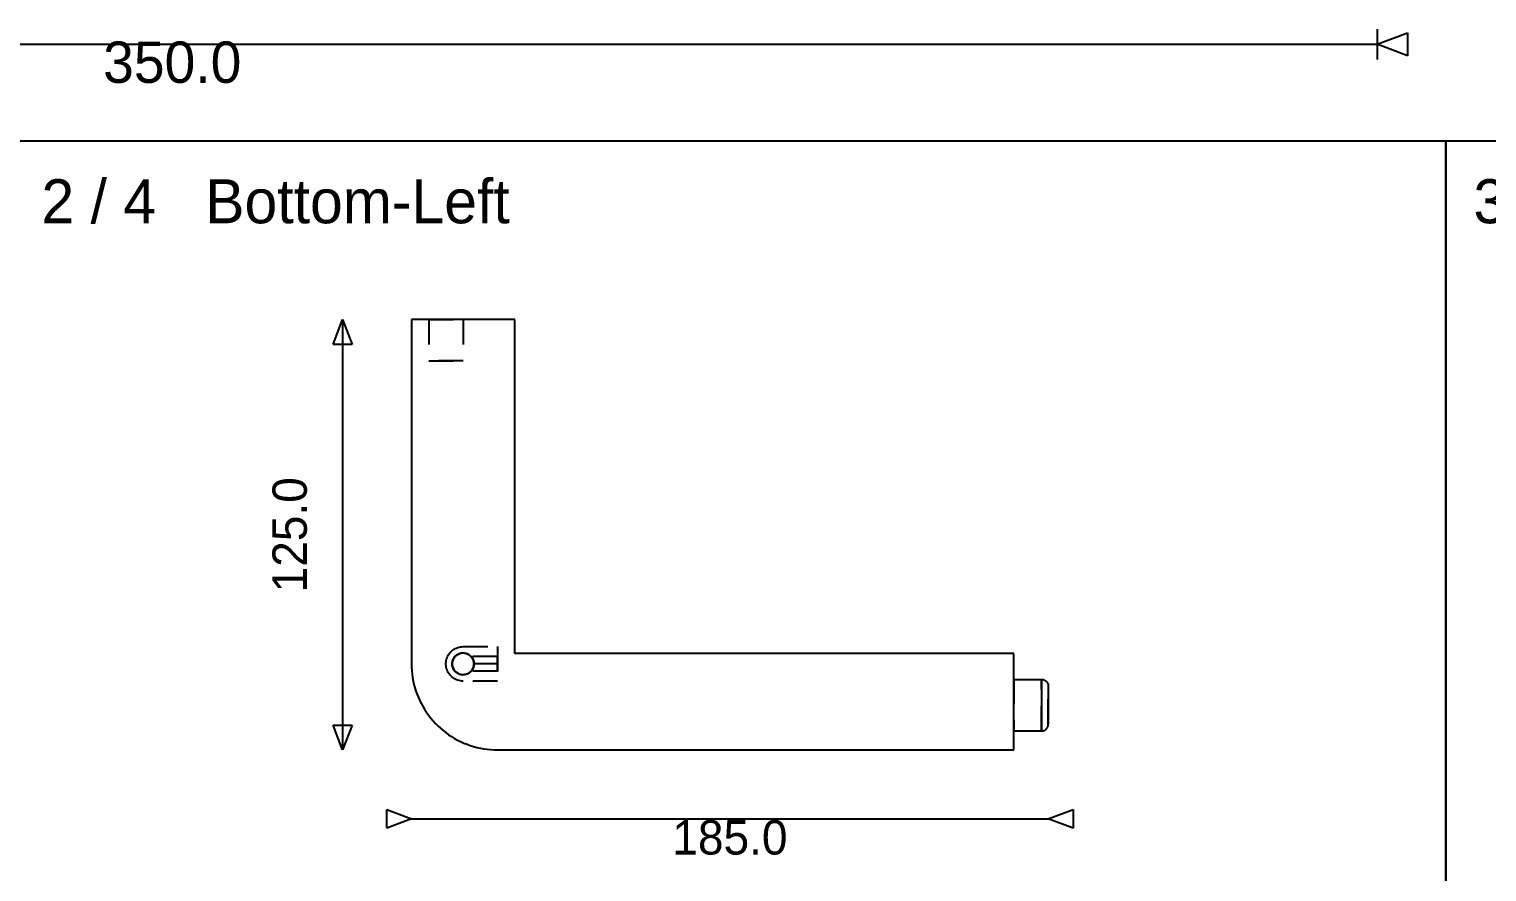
# Model space of a CAD drawing. Extents: x 8 to 586, y 8 to 412.
# Drawn here: x 117.1 to 223, y 144.9 to 206.1 of the extents above; entities that cross this region are included whole.
import ezdxf
from ezdxf.enums import TextEntityAlignment as Align

# ---------------------------------------------------------------- set-up
doc = ezdxf.new("R2010")
doc.units = 0
doc.linetypes.add('DASHED', pattern=[3, 1.8, -1.2])
for name, color, linetype in [('DIMS', 1, 'CONTINUOUS'), ('FRAME', 250, 'CONTINUOUS'), ('HIDDEN', 8, 'DASHED'), ('LABEL', 7, 'CONTINUOUS'), ('TEXT', 7, 'CONTINUOUS'), ('VISIBLE', 7, 'CONTINUOUS')]:
    doc.layers.add(name, color=color, linetype=linetype)

msp = doc.modelspace()

# ---------------------------------------------------------------- linework, layer by layer
at = {"layer": 'DIMS'}
for p, q in [((215, 206.1), (215, 203.9)), ((215, 205), (217.2, 205.836)), ((217.2, 205.836), (217.2, 204.164)), ((40, 205), (215, 205)), ((217.2, 204.164), (215, 205)), ((139.191, 183.2), (139.875, 185)), ((139.875, 185), (139.875, 153.75)), ((139.875, 185), (140.559, 183.2)), ((140.559, 183.2), (139.191, 183.2)), ((139.875, 153.75), (139.191, 155.55)), ((139.191, 155.55), (140.559, 155.55)), ((140.559, 155.55), (139.875, 153.75)), ((143.075, 148.066), (143.075, 149.434)), ((143.075, 149.434), (144.875, 148.75)), ((191.125, 148.75), (192.925, 149.434)), ((192.925, 149.434), (192.925, 148.066)), ((144.875, 148.75), (143.075, 148.066)), ((144.875, 148.75), (191.125, 148.75)), ((192.925, 148.066), (191.125, 148.75))]:
    msp.add_line(p, q, dxfattribs=at)
at = {"layer": 'FRAME'}
for p, q in [((116, 198), (220, 198)), ((220, 198), (220, 84)), ((220, 198), (324, 198)), ((220, 84), (220, 198))]:
    msp.add_line(p, q, dxfattribs=at)
at = {"layer": 'HIDDEN'}
for p, q in [((144.875, 185), (144.875, 160)), ((152.375, 185), (144.875, 185)), ((146.125, 185), (148.625, 185)), ((148.625, 185), (146.125, 185)), ((146.125, 185), (146.125, 182)), ((146.125, 185), (146.125, 182)), ((148.625, 185), (148.625, 182)), ((148.625, 185), (148.625, 182)), ((152.375, 160.75), (152.375, 185)), ((146.125, 182), (148.625, 182)), ((148.625, 182), (146.125, 182)), ((147.7235, 160.8659), (147.7961, 160.9356)), ((147.7235, 160.8659), (147.7961, 160.9356)), ((147.7961, 160.9356), (147.8741, 160.9993)), ((147.7961, 160.9356), (147.8741, 160.9993)), ((147.8741, 160.9993), (147.9569, 161.0565)), ((147.8741, 160.9993), (147.9569, 161.0565)), ((147.9569, 161.0565), (148.0441, 161.1068)), ((147.9569, 161.0565), (148.0441, 161.1068)), ((148.0441, 161.1068), (148.135, 161.15)), ((148.0441, 161.1068), (148.135, 161.15)), ((148.135, 161.15), (148.2292, 161.1857)), ((148.135, 161.15), (148.2292, 161.1857)), ((148.2292, 161.1857), (148.3259, 161.2137)), ((148.2292, 161.1857), (148.3259, 161.2137)), ((148.3259, 161.2137), (148.4245, 161.2338)), ((148.3259, 161.2137), (148.4245, 161.2338)), ((148.4245, 161.2338), (148.5244, 161.2459)), ((148.4245, 161.2338), (148.5244, 161.2459)), ((148.5244, 161.2459), (148.625, 161.25)), ((148.5244, 161.2459), (148.625, 161.25)), ((148.625, 161.25), (151.125, 161.25)), ((148.625, 161.25), (151.125, 161.25)), ((151.125, 161.25), (151.125, 158.75)), ((151.125, 161.25), (151.125, 158.75)), ((144.875, 160), (144.8801, 159.7483)), ((147.376, 160.0503), (147.3841, 160.1507)), ((147.376, 160.0503), (147.3841, 160.1507)), ((147.376, 159.9497), (147.376, 160.0503)), ((147.376, 159.9497), (147.376, 160.0503)), ((147.3841, 159.8493), (147.376, 159.9497)), ((147.3841, 159.8493), (147.376, 159.9497)), ((147.3841, 160.1507), (147.4003, 160.25)), ((147.3841, 160.1507), (147.4003, 160.25)), ((147.4003, 160.25), (147.4244, 160.3478)), ((147.4003, 160.25), (147.4244, 160.3478)), ((147.4244, 160.3478), (147.4562, 160.4433)), ((147.4244, 160.3478), (147.4562, 160.4433)), ((147.4562, 160.4433), (147.4957, 160.5359)), ((147.4562, 160.4433), (147.4957, 160.5359)), ((147.4957, 160.5359), (147.5425, 160.625)), ((147.4957, 160.5359), (147.5425, 160.625)), ((147.5425, 160.625), (147.5963, 160.7101)), ((147.5425, 160.625), (147.5963, 160.7101)), ((147.5963, 160.7101), (147.6567, 160.7906)), ((147.5963, 160.7101), (147.6567, 160.7906)), ((147.6567, 160.7906), (147.7235, 160.8659)), ((147.6567, 160.7906), (147.7235, 160.8659)), ((147.8376, 160.0636), (147.858, 160.1891)), ((147.8376, 159.9364), (147.8376, 160.0636)), ((147.858, 159.8109), (147.8376, 159.9364)), ((147.858, 160.1891), (147.8982, 160.3097)), ((147.8982, 160.3097), (147.9573, 160.4222)), ((147.9573, 160.4222), (148.0337, 160.5239)), ((148.0337, 160.5239), (148.1254, 160.6119)), ((148.1254, 160.6119), (148.23, 160.6842)), ((148.23, 160.6842), (148.3449, 160.7387)), ((148.3449, 160.7387), (148.467, 160.774)), ((148.467, 160.774), (148.5932, 160.7894)), ((148.5932, 160.7894), (148.7202, 160.7842)), ((148.7202, 160.7842), (148.8448, 160.7588)), ((148.8448, 160.7588), (148.9637, 160.7137)), ((148.9637, 160.7137), (149.0738, 160.6502)), ((149.0738, 160.6502), (149.1723, 160.5697)), ((149.1723, 160.5697), (149.2566, 160.4746)), ((149.2158, 160.5244), (149.2153, 160.525)), ((151.125, 160.525), (149.2153, 160.525)), ((149.2163, 160.5239), (149.2158, 160.5244)), ((149.2168, 160.5233), (149.2163, 160.5239)), ((149.2173, 160.5228), (149.2168, 160.5233)), ((149.2178, 160.5222), (149.2173, 160.5228)), ((149.2183, 160.5216), (149.2178, 160.5222)), ((149.2188, 160.5211), (149.2183, 160.5216)), ((149.2193, 160.5205), (149.2188, 160.5211)), ((149.2198, 160.5199), (149.2193, 160.5205)), ((149.2203, 160.5194), (149.2198, 160.5199)), ((149.2208, 160.5188), (149.2203, 160.5194)), ((149.2213, 160.5182), (149.2208, 160.5188)), ((149.2218, 160.5177), (149.2213, 160.5182)), ((149.2222, 160.5171), (149.2218, 160.5177)), ((149.2227, 160.5165), (149.2222, 160.5171)), ((149.2232, 160.516), (149.2227, 160.5165)), ((149.2237, 160.5154), (149.2232, 160.516)), ((149.2242, 160.5148), (149.2237, 160.5154)), ((149.2247, 160.5143), (149.2242, 160.5148)), ((149.2252, 160.5137), (149.2247, 160.5143)), ((149.2257, 160.5131), (149.2252, 160.5137)), ((149.2262, 160.5126), (149.2257, 160.5131)), ((149.2266, 160.512), (149.2262, 160.5126)), ((149.2271, 160.5114), (149.2266, 160.512)), ((149.2276, 160.5108), (149.2271, 160.5114)), ((149.2281, 160.5103), (149.2276, 160.5108)), ((149.2286, 160.5097), (149.2281, 160.5103)), ((149.2291, 160.5091), (149.2286, 160.5097)), ((149.2296, 160.5085), (149.2291, 160.5091)), ((149.23, 160.508), (149.2296, 160.5085)), ((149.2305, 160.5074), (149.23, 160.508)), ((149.231, 160.5068), (149.2305, 160.5074)), ((149.2315, 160.5062), (149.231, 160.5068)), ((149.232, 160.5057), (149.2315, 160.5062)), ((149.2324, 160.5051), (149.232, 160.5057)), ((149.2329, 160.5045), (149.2324, 160.5051)), ((149.2334, 160.5039), (149.2329, 160.5045)), ((149.2339, 160.5034), (149.2334, 160.5039)), ((149.2344, 160.5028), (149.2339, 160.5034)), ((149.2566, 160.4746), (149.3245, 160.3671)), ((149.2965, 160.4162), (149.2944, 160.4195)), ((149.2985, 160.4129), (149.2965, 160.4162)), ((149.3005, 160.4096), (149.2985, 160.4129)), ((149.3025, 160.4063), (149.3005, 160.4096)), ((149.3045, 160.403), (149.3025, 160.4063)), ((149.3064, 160.3997), (149.3045, 160.403)), ((149.3084, 160.3964), (149.3064, 160.3997)), ((149.3103, 160.393), (149.3084, 160.3964)), ((149.3122, 160.3897), (149.3103, 160.393)), ((149.3141, 160.3863), (149.3122, 160.3897)), ((149.316, 160.383), (149.3141, 160.3863)), ((149.3178, 160.3796), (149.316, 160.383)), ((149.3197, 160.3762), (149.3178, 160.3796)), ((149.3215, 160.3728), (149.3197, 160.3762)), ((149.3233, 160.3694), (149.3215, 160.3728)), ((149.3251, 160.366), (149.3233, 160.3694)), ((149.3245, 160.3671), (149.3743, 160.2502)), ((149.3269, 160.3626), (149.3251, 160.366)), ((149.3286, 160.3592), (149.3269, 160.3626)), ((149.3304, 160.3557), (149.3286, 160.3592)), ((149.3321, 160.3523), (149.3304, 160.3557)), ((149.3338, 160.3488), (149.3321, 160.3523)), ((149.3355, 160.3454), (149.3338, 160.3488)), ((149.3372, 160.3419), (149.3355, 160.3454)), ((149.3388, 160.3384), (149.3372, 160.3419)), ((149.3405, 160.3349), (149.3388, 160.3384)), ((149.3421, 160.3314), (149.3405, 160.3349)), ((149.3437, 160.3279), (149.3421, 160.3314)), ((149.3453, 160.3244), (149.3437, 160.3279)), ((149.3469, 160.3209), (149.3453, 160.3244)), ((149.3484, 160.3174), (149.3469, 160.3209)), ((149.35, 160.3138), (149.3484, 160.3174)), ((149.3515, 160.3103), (149.35, 160.3138)), ((149.353, 160.3068), (149.3515, 160.3103)), ((149.3545, 160.3032), (149.353, 160.3068)), ((149.356, 160.2996), (149.3545, 160.3032)), ((149.3574, 160.2961), (149.356, 160.2996)), ((149.3589, 160.2925), (149.3574, 160.2961)), ((149.3603, 160.2889), (149.3589, 160.2925)), ((149.3617, 160.2853), (149.3603, 160.2889)), ((149.3743, 160.2502), (149.4048, 160.1267)), ((149.4048, 159.8733), (149.3743, 159.7498)), ((149.4048, 160.1267), (149.415, 160)), ((149.415, 160), (149.4048, 159.8733)), ((151.125, 160), (149.415, 160)), ((151.125, 160.5115), (151.125, 160.525)), ((151.125, 160.525), (151.125, 160.4981)), ((151.125, 160.4981), (151.125, 160.5115)), ((151.125, 160.4846), (151.125, 160.4981)), ((151.125, 160.4981), (151.125, 160.4712)), ((151.125, 160.4712), (151.125, 160.4846)), ((151.125, 160.4577), (151.125, 160.4712)), ((151.125, 160.4712), (151.125, 160.4442)), ((151.125, 160.4442), (151.125, 160.4577)), ((151.125, 160.4308), (151.125, 160.4442)), ((151.125, 160.4442), (151.125, 160.4173)), ((151.125, 160.4173), (151.125, 160.4308)), ((151.125, 160.4038), (151.125, 160.4173)), ((151.125, 160.4173), (151.125, 160.3904)), ((151.125, 160.3904), (151.125, 160.4038)), ((151.125, 160.3769), (151.125, 160.3904)), ((151.125, 160.3904), (151.125, 160.3635)), ((151.125, 160.3635), (151.125, 160.3769)), ((151.125, 160.35), (151.125, 160.3635)), ((151.125, 160.3635), (151.125, 160.3365)), ((151.125, 160.3365), (151.125, 160.35)), ((151.125, 160.3231), (151.125, 160.3365)), ((151.125, 160.3365), (151.125, 160.3096)), ((151.125, 160.3096), (151.125, 160.3231)), ((151.125, 160.2962), (151.125, 160.3096)), ((151.125, 160.3096), (151.125, 160.2827)), ((151.125, 160.2827), (151.125, 160.2962)), ((151.125, 160.2692), (151.125, 160.2827)), ((151.125, 160.2827), (151.125, 160.2558)), ((151.125, 160.2558), (151.125, 160.2692)), ((151.125, 160.2423), (151.125, 160.2558)), ((151.125, 160.2558), (151.125, 160.2288)), ((151.125, 160.2288), (151.125, 160.2423)), ((151.125, 160.2154), (151.125, 160.2288)), ((151.125, 160.2288), (151.125, 160.2019)), ((151.125, 160.2019), (151.125, 160.2154)), ((151.125, 160.1885), (151.125, 160.2019)), ((151.125, 160.2019), (151.125, 160.175)), ((151.125, 160.175), (151.125, 160.1885)), ((151.125, 160.1615), (151.125, 160.175)), ((151.125, 160.175), (151.125, 160.1481)), ((151.125, 160.1481), (151.125, 160.1615)), ((151.125, 160.1346), (151.125, 160.1481)), ((151.125, 160.1481), (151.125, 160.1212)), ((151.125, 160.1212), (151.125, 160.1346)), ((151.125, 160.1077), (151.125, 160.1212)), ((151.125, 160.1212), (151.125, 160.0942)), ((151.125, 160.0942), (151.125, 160.1077)), ((151.125, 160.0808), (151.125, 160.0942)), ((151.125, 160.0942), (151.125, 160.0673)), ((151.125, 160.0673), (151.125, 160.0808)), ((151.125, 160.0538), (151.125, 160.0673)), ((151.125, 160.0673), (151.125, 160.0404)), ((151.125, 160.0404), (151.125, 160.0538)), ((151.125, 160.0269), (151.125, 160.0404)), ((151.125, 160.0404), (151.125, 160.0135)), ((151.125, 160.0135), (151.125, 160.0269)), ((151.125, 160), (151.125, 160.0135)), ((151.125, 160.0135), (151.125, 159.9865)), ((151.125, 159.9865), (151.125, 160)), ((151.125, 159.9865), (151.125, 159.9596)), ((151.125, 159.9731), (151.125, 159.9865)), ((151.125, 159.9596), (151.125, 159.9731)), ((151.125, 159.9596), (151.125, 159.9327)), ((151.125, 159.9462), (151.125, 159.9596)), ((151.125, 159.9327), (151.125, 159.9462)), ((151.125, 159.9327), (151.125, 159.9058)), ((151.125, 159.9192), (151.125, 159.9327)), ((151.125, 159.9058), (151.125, 159.9192)), ((151.125, 159.9058), (151.125, 159.8788)), ((151.125, 159.8923), (151.125, 159.9058)), ((151.125, 159.8788), (151.125, 159.8923)), ((151.125, 159.8788), (151.125, 159.8519)), ((151.125, 159.8654), (151.125, 159.8788)), ((151.125, 159.8519), (151.125, 159.8654)), ((188.625, 160.75), (152.375, 160.75)), ((188.625, 153.75), (188.625, 160.75)), ((144.8801, 159.7483), (144.8953, 159.4971)), ((144.8953, 159.4971), (144.9206, 159.2466)), ((144.9206, 159.2466), (144.9559, 158.9974)), ((144.9559, 158.9974), (145.0013, 158.7498)), ((147.4003, 159.75), (147.3841, 159.8493)), ((147.4003, 159.75), (147.3841, 159.8493)), ((147.4244, 159.6522), (147.4003, 159.75)), ((147.4244, 159.6522), (147.4003, 159.75)), ((147.4562, 159.5567), (147.4244, 159.6522)), ((147.4562, 159.5567), (147.4244, 159.6522)), ((147.4957, 159.4641), (147.4562, 159.5567)), ((147.4957, 159.4641), (147.4562, 159.5567)), ((147.5425, 159.375), (147.4957, 159.4641)), ((147.5425, 159.375), (147.4957, 159.4641)), ((147.5963, 159.2899), (147.5425, 159.375)), ((147.5963, 159.2899), (147.5425, 159.375)), ((147.6567, 159.2094), (147.5963, 159.2899)), ((147.6567, 159.2094), (147.5963, 159.2899)), ((147.7235, 159.1341), (147.6567, 159.2094)), ((147.7235, 159.1341), (147.6567, 159.2094)), ((147.7961, 159.0644), (147.7235, 159.1341)), ((147.7961, 159.0644), (147.7235, 159.1341)), ((147.8741, 159.0007), (147.7961, 159.0644)), ((147.8741, 159.0007), (147.7961, 159.0644)), ((147.8982, 159.6903), (147.858, 159.8109)), ((147.9569, 158.9435), (147.8741, 159.0007)), ((147.9569, 158.9435), (147.8741, 159.0007)), ((147.9573, 159.5778), (147.8982, 159.6903)), ((148.0441, 158.8932), (147.9569, 158.9435)), ((148.0441, 158.8932), (147.9569, 158.9435)), ((148.0337, 159.4761), (147.9573, 159.5778)), ((148.1254, 159.3881), (148.0337, 159.4761)), ((148.135, 158.85), (148.0441, 158.8932)), ((148.135, 158.85), (148.0441, 158.8932)), ((148.23, 159.3158), (148.1254, 159.3881)), ((148.2292, 158.8143), (148.135, 158.85)), ((148.2292, 158.8143), (148.135, 158.85)), ((148.3259, 158.7863), (148.2292, 158.8143)), ((148.3259, 158.7863), (148.2292, 158.8143)), ((148.3449, 159.2613), (148.23, 159.3158)), ((148.467, 159.226), (148.3449, 159.2613)), ((148.5932, 159.2106), (148.467, 159.226)), ((148.7202, 159.2158), (148.5932, 159.2106)), ((148.8448, 159.2412), (148.7202, 159.2158)), ((148.9637, 159.2863), (148.8448, 159.2412)), ((149.0738, 159.3498), (148.9637, 159.2863)), ((149.1723, 159.4303), (149.0738, 159.3498)), ((149.2566, 159.5254), (149.1723, 159.4303)), ((151.125, 159.475), (149.2153, 159.475)), ((149.3245, 159.6329), (149.2566, 159.5254)), ((149.3743, 159.7498), (149.3245, 159.6329)), ((149.3663, 159.7269), (149.3667, 159.7279)), ((149.3667, 159.7279), (149.367, 159.729)), ((149.367, 159.729), (149.3674, 159.73)), ((149.3674, 159.73), (149.3678, 159.731)), ((149.3678, 159.731), (149.3682, 159.7321)), ((149.3682, 159.7321), (149.3686, 159.7331)), ((149.3686, 159.7331), (149.3689, 159.7342)), ((149.3689, 159.7342), (149.3693, 159.7352)), ((149.3693, 159.7352), (149.3697, 159.7363)), ((149.3697, 159.7363), (149.37, 159.7373)), ((149.37, 159.7373), (149.3704, 159.7384)), ((149.3704, 159.7384), (149.3708, 159.7394)), ((149.3708, 159.7394), (149.3712, 159.7405)), ((149.3712, 159.7405), (149.3715, 159.7415)), ((149.3715, 159.7415), (149.3719, 159.7426)), ((149.3719, 159.7426), (149.3722, 159.7436)), ((149.3722, 159.7436), (149.3726, 159.7447)), ((149.3726, 159.7447), (149.373, 159.7457)), ((149.373, 159.7457), (149.3733, 159.7468)), ((149.3733, 159.7468), (149.3737, 159.7478)), ((149.3737, 159.7478), (149.374, 159.7489)), ((149.374, 159.7489), (149.3744, 159.7499)), ((149.3744, 159.7499), (149.3747, 159.751)), ((149.3747, 159.751), (149.3751, 159.752)), ((149.3751, 159.752), (149.3754, 159.7531)), ((149.3754, 159.7531), (149.3758, 159.7541)), ((149.3758, 159.7541), (149.3761, 159.7552)), ((149.3761, 159.7552), (149.3765, 159.7562)), ((149.3765, 159.7562), (149.3768, 159.7573)), ((149.3768, 159.7573), (149.3771, 159.7584)), ((149.3771, 159.7584), (149.3775, 159.7594)), ((149.3775, 159.7594), (149.3778, 159.7605)), ((149.3778, 159.7605), (149.3781, 159.7615)), ((149.3781, 159.7615), (149.3785, 159.7626)), ((149.3785, 159.7626), (149.3788, 159.7636)), ((149.3788, 159.7636), (149.3791, 159.7647)), ((149.3791, 159.7647), (149.3795, 159.7658)), ((149.3795, 159.7658), (149.3798, 159.7668)), ((149.3798, 159.7668), (149.3801, 159.7679)), ((149.3857, 159.7869), (149.3858, 159.7871)), ((149.3857, 159.7868), (149.3857, 159.7869)), ((149.3858, 159.7873), (149.3859, 159.7875)), ((149.3858, 159.7871), (149.3858, 159.7873)), ((149.3859, 159.7876), (149.386, 159.7878)), ((149.3859, 159.7875), (149.3859, 159.7876)), ((149.386, 159.788), (149.3861, 159.7882)), ((149.386, 159.7878), (149.386, 159.788)), ((149.3861, 159.7883), (149.3862, 159.7885)), ((149.3861, 159.7882), (149.3861, 159.7883)), ((149.3862, 159.7887), (149.3863, 159.7889)), ((149.3862, 159.7885), (149.3862, 159.7887)), ((149.3863, 159.789), (149.3864, 159.7892)), ((149.3863, 159.7889), (149.3863, 159.789)), ((149.3864, 159.7894), (149.3865, 159.7896)), ((149.3864, 159.7892), (149.3864, 159.7894)), ((149.3865, 159.7898), (149.3866, 159.7899)), ((149.3865, 159.7896), (149.3865, 159.7898)), ((149.3866, 159.7901), (149.3867, 159.7903)), ((149.3866, 159.7899), (149.3866, 159.7901)), ((149.3867, 159.7905), (149.3868, 159.7906)), ((149.3867, 159.7903), (149.3867, 159.7905)), ((149.3868, 159.7908), (149.3869, 159.791)), ((149.3868, 159.7906), (149.3868, 159.7908)), ((149.3869, 159.7913), (149.387, 159.7915)), ((149.3869, 159.7912), (149.3869, 159.7913)), ((149.3869, 159.791), (149.3869, 159.7912)), ((149.387, 159.7917), (149.3871, 159.7919)), ((149.387, 159.7915), (149.387, 159.7917)), ((149.3871, 159.7921), (149.3872, 159.7922)), ((149.3871, 159.7919), (149.3871, 159.7921)), ((149.3872, 159.7924), (149.3873, 159.7926)), ((149.3872, 159.7922), (149.3872, 159.7924)), ((149.3873, 159.7928), (149.3874, 159.7929)), ((149.3873, 159.7926), (149.3873, 159.7928)), ((149.3874, 159.7931), (149.3875, 159.7933)), ((149.3874, 159.7929), (149.3874, 159.7931)), ((149.3875, 159.7935), (149.3876, 159.7936)), ((149.3875, 159.7933), (149.3875, 159.7935)), ((151.125, 159.8519), (151.125, 159.825)), ((151.125, 159.8385), (151.125, 159.8519)), ((151.125, 159.825), (151.125, 159.8385)), ((151.125, 159.825), (151.125, 159.7981)), ((151.125, 159.8115), (151.125, 159.825)), ((151.125, 159.7981), (151.125, 159.8115)), ((151.125, 159.7981), (151.125, 159.7712)), ((151.125, 159.7846), (151.125, 159.7981)), ((151.125, 159.7712), (151.125, 159.7846)), ((151.125, 159.7712), (151.125, 159.7442)), ((151.125, 159.7577), (151.125, 159.7712)), ((151.125, 159.7442), (151.125, 159.7577)), ((151.125, 159.7442), (151.125, 159.7173)), ((151.125, 159.7308), (151.125, 159.7442)), ((151.125, 159.7173), (151.125, 159.7308)), ((151.125, 159.7173), (151.125, 159.6904)), ((151.125, 159.7038), (151.125, 159.7173)), ((151.125, 159.6904), (151.125, 159.7038)), ((151.125, 159.6904), (151.125, 159.6635)), ((151.125, 159.6769), (151.125, 159.6904)), ((151.125, 159.6635), (151.125, 159.6769)), ((151.125, 159.6635), (151.125, 159.6365)), ((151.125, 159.65), (151.125, 159.6635)), ((151.125, 159.6365), (151.125, 159.65)), ((151.125, 159.6365), (151.125, 159.6096)), ((151.125, 159.6231), (151.125, 159.6365)), ((151.125, 159.6096), (151.125, 159.6231)), ((151.125, 159.6096), (151.125, 159.5827)), ((151.125, 159.5962), (151.125, 159.6096)), ((151.125, 159.5827), (151.125, 159.5962)), ((151.125, 159.5827), (151.125, 159.5558)), ((151.125, 159.5692), (151.125, 159.5827)), ((151.125, 159.5558), (151.125, 159.5692)), ((151.125, 159.5558), (151.125, 159.5288)), ((151.125, 159.5423), (151.125, 159.5558)), ((151.125, 159.5288), (151.125, 159.5423)), ((151.125, 159.5288), (151.125, 159.5019)), ((151.125, 159.5154), (151.125, 159.5288)), ((151.125, 159.5019), (151.125, 159.5154)), ((151.125, 159.5019), (151.125, 159.475)), ((151.125, 159.4885), (151.125, 159.5019)), ((151.125, 159.475), (151.125, 159.4885)), ((188.625, 158.875), (188.625, 155.125)), ((188.625, 158.875), (190.625, 158.875)), ((188.625, 155.125), (188.625, 158.875)), ((190.625, 158.875), (190.6451, 158.8739)), ((190.625, 155.125), (190.625, 158.875)), ((190.6451, 158.8739), (190.6652, 158.8727)), ((190.6652, 158.8727), (190.6852, 158.8711)), ((190.6852, 158.8711), (190.7051, 158.8678)), ((190.7051, 158.8678), (190.7249, 158.8644)), ((190.7249, 158.8644), (190.7445, 158.8601)), ((190.7445, 158.8601), (190.7639, 158.8545)), ((190.7639, 158.8545), (190.7832, 158.8489)), ((190.7832, 158.8489), (190.8021, 158.842)), ((190.8021, 158.842), (190.8207, 158.8343)), ((190.8207, 158.8343), (190.8393, 158.8266)), ((190.8393, 158.8266), (190.857, 158.8171)), ((190.857, 158.8171), (190.8747, 158.8074)), ((190.8747, 158.8074), (190.8922, 158.7975)), ((190.8922, 158.7975), (190.9086, 158.7859)), ((145.0013, 158.7498), (145.0566, 158.5043)), ((145.0566, 158.5043), (145.1218, 158.2611)), ((145.1218, 158.2611), (145.1966, 158.0208)), ((145.1966, 158.0208), (145.2811, 157.7837)), ((145.2811, 157.7837), (145.3751, 157.5502)), ((148.4245, 158.7662), (148.3259, 158.7863)), ((148.4245, 158.7662), (148.3259, 158.7863)), ((148.5244, 158.7541), (148.4245, 158.7662)), ((148.5244, 158.7541), (148.4245, 158.7662)), ((148.625, 158.75), (148.5244, 158.7541)), ((148.625, 158.75), (148.5244, 158.7541)), ((151.125, 158.75), (148.625, 158.75)), ((151.125, 158.75), (148.625, 158.75)), ((190.9086, 158.7859), (190.925, 158.7742)), ((190.925, 158.7742), (190.941, 158.7621)), ((190.941, 158.7621), (190.956, 158.7487)), ((190.956, 158.7487), (190.971, 158.7353)), ((190.971, 158.7353), (190.9853, 158.721)), ((190.9853, 158.721), (190.9987, 158.706)), ((190.9987, 158.706), (191.0121, 158.691)), ((191.0121, 158.691), (191.0242, 158.675)), ((191.0242, 158.675), (191.0359, 158.6586)), ((191.0359, 158.6586), (191.0475, 158.6422)), ((191.0475, 158.6422), (191.0574, 158.6247)), ((191.0574, 158.6247), (191.0671, 158.607)), ((191.0671, 158.607), (191.0766, 158.5893)), ((191.0766, 158.5893), (191.0843, 158.5707)), ((191.0843, 158.5707), (191.092, 158.5521)), ((191.092, 158.5521), (191.0989, 158.5332)), ((191.0989, 158.5332), (191.1045, 158.5139)), ((191.1045, 158.5139), (191.1101, 158.4945)), ((191.1101, 158.4945), (191.1144, 158.4749)), ((191.1144, 158.4749), (191.1178, 158.4551)), ((191.1178, 158.4551), (191.1211, 158.4352)), ((191.1211, 158.4352), (191.1227, 158.4152)), ((191.1227, 158.4152), (191.1239, 158.3951)), ((191.1239, 158.3951), (191.125, 158.375)), ((191.125, 155.625), (191.125, 158.375)), ((145.3751, 157.5502), (145.4784, 157.3207)), ((145.4784, 157.3207), (145.5909, 157.0955)), ((145.5909, 157.0955), (145.7123, 156.875)), ((145.7123, 156.875), (145.8426, 156.6596)), ((145.8426, 156.6596), (145.9814, 156.4496)), ((145.9814, 156.4496), (146.1285, 156.2454)), ((146.1285, 156.2454), (146.2837, 156.0472)), ((146.2837, 156.0472), (146.4468, 155.8555)), ((146.4468, 155.8555), (146.6175, 155.6705)), ((146.6175, 155.6705), (146.7955, 155.4925)), ((146.7955, 155.4925), (146.9805, 155.3218)), ((146.9805, 155.3218), (147.1722, 155.1587)), ((147.1722, 155.1587), (147.3704, 155.0035)), ((147.3704, 155.0035), (147.5746, 154.8564)), ((147.5746, 154.8564), (147.7846, 154.7176)), ((147.7846, 154.7176), (148, 154.5873)), ((148, 154.5873), (148.2205, 154.4659)), ((188.625, 155.125), (190.625, 155.125)), ((148.2205, 154.4659), (148.4457, 154.3534)), ((148.4457, 154.3534), (148.6752, 154.2501)), ((148.6752, 154.2501), (148.9087, 154.1561)), ((148.9087, 154.1561), (149.1458, 154.0716)), ((149.1458, 154.0716), (149.3861, 153.9968)), ((149.3861, 153.9968), (149.6293, 153.9316)), ((149.6293, 153.9316), (149.8748, 153.8763)), ((149.8748, 153.8763), (150.1224, 153.8309)), ((150.1224, 153.8309), (150.3716, 153.7956)), ((150.3716, 153.7956), (150.6221, 153.7703)), ((150.6221, 153.7703), (150.8733, 153.7551)), ((150.8733, 153.7551), (151.125, 153.75)), ((151.125, 153.75), (188.625, 153.75))]:
    msp.add_line(p, q, dxfattribs=at)
at = {"layer": 'VISIBLE'}
for p, q in [((144.875, 185), (144.875, 160)), ((152.375, 185), (144.875, 185)), ((152.375, 160.75), (152.375, 185)), ((144.875, 160), (144.8801, 159.7483)), ((147.858, 160.1891), (147.8376, 160.0636)), ((147.8376, 160.0636), (147.8376, 159.9364)), ((147.8376, 159.9364), (147.858, 159.8109)), ((147.8982, 160.3097), (147.858, 160.1891)), ((147.9573, 160.4222), (147.8982, 160.3097)), ((148.0337, 160.5239), (147.9573, 160.4222)), ((148.1254, 160.6119), (148.0337, 160.5239)), ((148.23, 160.6842), (148.1254, 160.6119)), ((148.3449, 160.7387), (148.23, 160.6842)), ((148.467, 160.774), (148.3449, 160.7387)), ((148.5932, 160.7894), (148.467, 160.774)), ((148.7202, 160.7842), (148.5932, 160.7894)), ((148.8448, 160.7588), (148.7202, 160.7842)), ((148.9637, 160.7137), (148.8448, 160.7588)), ((149.0738, 160.6502), (148.9637, 160.7137)), ((149.1723, 160.5697), (149.0738, 160.6502)), ((149.2566, 160.4746), (149.1723, 160.5697)), ((149.2153, 160.525), (149.225, 160.5139)), ((149.225, 160.5139), (149.2345, 160.5026)), ((149.236, 160.5007), (149.2344, 160.5028)), ((149.2345, 160.5026), (149.2437, 160.4912)), ((149.2377, 160.4987), (149.236, 160.5007)), ((149.2394, 160.4967), (149.2377, 160.4987)), ((149.241, 160.4946), (149.2394, 160.4967)), ((149.2427, 160.4925), (149.241, 160.4946)), ((149.2443, 160.4905), (149.2427, 160.4925)), ((149.2437, 160.4912), (149.2528, 160.4796)), ((149.2459, 160.4884), (149.2443, 160.4905)), ((149.2476, 160.4863), (149.2459, 160.4884)), ((149.2492, 160.4843), (149.2476, 160.4863)), ((149.2508, 160.4822), (149.2492, 160.4843)), ((149.2524, 160.4801), (149.2508, 160.4822)), ((149.254, 160.478), (149.2524, 160.4801)), ((149.2528, 160.4796), (149.2616, 160.4678)), ((149.2556, 160.4759), (149.254, 160.478)), ((149.2572, 160.4738), (149.2556, 160.4759)), ((149.3245, 160.3671), (149.2566, 160.4746)), ((149.2587, 160.4717), (149.2572, 160.4738)), ((149.2603, 160.4696), (149.2587, 160.4717)), ((149.2619, 160.4674), (149.2603, 160.4696)), ((149.2616, 160.4678), (149.2702, 160.4558)), ((149.2634, 160.4653), (149.2619, 160.4674)), ((149.265, 160.4632), (149.2634, 160.4653)), ((149.2665, 160.461), (149.265, 160.4632)), ((149.2681, 160.4589), (149.2665, 160.461)), ((149.2696, 160.4567), (149.2681, 160.4589)), ((149.2711, 160.4546), (149.2696, 160.4567)), ((149.2702, 160.4558), (149.2786, 160.4437)), ((149.2726, 160.4524), (149.2711, 160.4546)), ((149.2741, 160.4503), (149.2726, 160.4524)), ((149.2756, 160.4481), (149.2741, 160.4503)), ((149.2771, 160.4459), (149.2756, 160.4481)), ((149.2786, 160.4438), (149.2771, 160.4459)), ((149.2801, 160.4416), (149.2786, 160.4438)), ((149.2786, 160.4437), (149.2868, 160.4315)), ((149.2815, 160.4394), (149.2801, 160.4416)), ((149.283, 160.4372), (149.2815, 160.4394)), ((149.2845, 160.435), (149.283, 160.4372)), ((149.2859, 160.4328), (149.2845, 160.435)), ((149.2873, 160.4306), (149.2859, 160.4328)), ((149.2868, 160.4315), (149.2947, 160.4191)), ((149.2888, 160.4284), (149.2873, 160.4306)), ((149.2902, 160.4262), (149.2888, 160.4284)), ((149.2916, 160.4239), (149.2902, 160.4262)), ((149.293, 160.4217), (149.2916, 160.4239)), ((149.2944, 160.4195), (149.293, 160.4217)), ((149.2947, 160.4191), (149.3024, 160.4065)), ((149.3024, 160.4065), (149.3098, 160.3938)), ((149.3098, 160.3938), (149.3171, 160.381)), ((149.3171, 160.381), (149.324, 160.368)), ((149.324, 160.368), (149.3308, 160.3549)), ((149.3743, 160.2502), (149.3245, 160.3671)), ((149.3308, 160.3549), (149.3373, 160.3417)), ((149.3373, 160.3417), (149.3435, 160.3284)), ((149.3435, 160.3284), (149.3495, 160.3149)), ((149.3495, 160.3149), (149.3553, 160.3014)), ((149.3553, 160.3014), (149.3607, 160.2877)), ((149.3607, 160.2877), (149.366, 160.274)), ((149.3643, 160.2783), (149.3617, 160.2853)), ((149.3669, 160.2713), (149.3643, 160.2783)), ((149.366, 160.274), (149.371, 160.2601)), ((149.3695, 160.2643), (149.3669, 160.2713)), ((149.372, 160.2572), (149.3695, 160.2643)), ((149.371, 160.2601), (149.3757, 160.2461)), ((149.3744, 160.2501), (149.372, 160.2572)), ((149.4048, 160.1267), (149.3743, 160.2502)), ((149.3743, 159.7498), (149.4048, 159.8733)), ((149.3767, 160.243), (149.3744, 160.2501)), ((149.3757, 160.2461), (149.3801, 160.2321)), ((149.379, 160.2359), (149.3767, 160.243)), ((149.3812, 160.2287), (149.379, 160.2359)), ((149.3801, 160.2321), (149.3843, 160.218)), ((149.3833, 160.2215), (149.3812, 160.2287)), ((149.3854, 160.2143), (149.3833, 160.2215)), ((149.3843, 160.218), (149.3883, 160.2038)), ((149.3874, 160.2071), (149.3854, 160.2143)), ((149.3893, 160.1999), (149.3874, 160.2071)), ((149.3883, 160.2038), (149.3919, 160.1895)), ((149.3911, 160.1927), (149.3893, 160.1999)), ((149.3929, 160.1854), (149.3911, 160.1927)), ((149.3919, 160.1895), (149.3953, 160.1752)), ((149.3947, 160.1781), (149.3929, 160.1854)), ((149.3963, 160.1708), (149.3947, 160.1781)), ((149.3953, 160.1752), (149.3985, 160.1608)), ((149.3979, 160.1635), (149.3963, 160.1708)), ((149.3994, 160.1562), (149.3979, 160.1635)), ((149.3985, 160.1608), (149.4013, 160.1464)), ((149.4009, 160.1488), (149.3994, 160.1562)), ((149.4008, 159.851), (149.4018, 159.8563)), ((149.4022, 160.1415), (149.4009, 160.1488)), ((149.4013, 160.1464), (149.4039, 160.1319)), ((149.4039, 159.8681), (149.4013, 159.8536)), ((149.4018, 159.8563), (149.4028, 159.8615)), ((149.4035, 160.1341), (149.4022, 160.1415)), ((149.4028, 159.8615), (149.4037, 159.8668)), ((149.4048, 160.1267), (149.4035, 160.1341)), ((149.4037, 159.8668), (149.4046, 159.8721)), ((149.4039, 160.1319), (149.4062, 160.1174)), ((149.4062, 159.8826), (149.4039, 159.8681)), ((149.4046, 159.8721), (149.4054, 159.8774)), ((149.415, 160), (149.4048, 160.1267)), ((149.4059, 160.1193), (149.4048, 160.1267)), ((149.4048, 159.8733), (149.415, 160)), ((149.4054, 159.8774), (149.4062, 159.8827)), ((149.407, 160.1119), (149.4059, 160.1193)), ((149.4062, 160.1174), (149.4083, 160.1028)), ((149.4083, 159.8972), (149.4062, 159.8826)), ((149.4062, 159.8827), (149.407, 159.888)), ((149.4081, 160.1045), (149.407, 160.1119)), ((149.407, 159.888), (149.4078, 159.8933)), ((149.4078, 159.8933), (149.4085, 159.8986)), ((149.409, 160.0971), (149.4081, 160.1045)), ((149.4083, 160.1028), (149.4101, 160.0882)), ((149.4101, 159.9118), (149.4083, 159.8972)), ((149.4085, 159.8986), (149.4091, 159.9039)), ((149.4099, 160.0896), (149.409, 160.0971)), ((149.4091, 159.9039), (149.4098, 159.9092)), ((149.4098, 159.9092), (149.4104, 159.9145)), ((149.4107, 160.0822), (149.4099, 160.0896)), ((149.4101, 160.0882), (149.4116, 160.0735)), ((149.4116, 159.9265), (149.4101, 159.9118)), ((149.4104, 159.9145), (149.4109, 159.9198)), ((149.4115, 160.0747), (149.4107, 160.0822)), ((149.4109, 159.9198), (149.4114, 159.9252)), ((149.4114, 159.9252), (149.4119, 159.9305)), ((149.4121, 160.0673), (149.4115, 160.0747)), ((149.4116, 160.0735), (149.4128, 160.0588)), ((149.4128, 159.9412), (149.4116, 159.9265)), ((149.4119, 159.9305), (149.4124, 159.9358)), ((149.4127, 160.0598), (149.4121, 160.0673)), ((149.4124, 159.9358), (149.4128, 159.9412)), ((149.4133, 160.0524), (149.4127, 160.0598)), ((149.4128, 160.0588), (149.4138, 160.0442)), ((149.4138, 159.9558), (149.4128, 159.9412)), ((149.4128, 159.9412), (149.4132, 159.9465)), ((149.4132, 159.9465), (149.4135, 159.9519)), ((149.4137, 160.0449), (149.4133, 160.0524)), ((149.4135, 159.9519), (149.4138, 159.9572)), ((149.4141, 160.0374), (149.4137, 160.0449)), ((149.4138, 160.0442), (149.4145, 160.0294)), ((149.4145, 159.9706), (149.4138, 159.9558)), ((149.4138, 159.9572), (149.4141, 159.9625)), ((149.4144, 160.0299), (149.4141, 160.0374)), ((149.4141, 159.9625), (149.4143, 159.9679)), ((149.4143, 159.9679), (149.4145, 159.9732)), ((149.4147, 160.0225), (149.4144, 160.0299)), ((149.4145, 160.0294), (149.4149, 160.0147)), ((149.4149, 159.9853), (149.4145, 159.9706)), ((149.4145, 159.9732), (149.4147, 159.9786)), ((149.4149, 160.015), (149.4147, 160.0225)), ((149.4147, 159.9786), (149.4148, 159.9839)), ((149.4148, 159.9839), (149.4149, 159.9893)), ((149.415, 160.0075), (149.4149, 160.015)), ((149.4149, 160.0147), (149.415, 160)), ((149.415, 160), (149.4149, 159.9853)), ((149.4149, 159.9893), (149.415, 159.9946)), ((149.415, 160), (149.415, 160.0075)), ((149.415, 159.9946), (149.415, 160)), ((188.625, 160.75), (152.375, 160.75)), ((188.625, 153.75), (188.625, 160.75)), ((144.8801, 159.7483), (144.8953, 159.4971)), ((144.8953, 159.4971), (144.9206, 159.2466)), ((144.9206, 159.2466), (144.9559, 158.9974)), ((144.9559, 158.9974), (145.0013, 158.7498)), ((147.858, 159.8109), (147.8982, 159.6903)), ((147.8982, 159.6903), (147.9573, 159.5778)), ((147.9573, 159.5778), (148.0337, 159.4761)), ((148.0337, 159.4761), (148.1254, 159.3881)), ((148.1254, 159.3881), (148.23, 159.3158)), ((148.23, 159.3158), (148.3449, 159.2613)), ((148.3449, 159.2613), (148.467, 159.226)), ((148.467, 159.226), (148.5932, 159.2106)), ((148.5932, 159.2106), (148.7202, 159.2158)), ((148.7202, 159.2158), (148.8448, 159.2412)), ((148.8448, 159.2412), (148.9637, 159.2863)), ((148.9637, 159.2863), (149.0738, 159.3498)), ((149.0738, 159.3498), (149.1723, 159.4303)), ((149.1723, 159.4303), (149.2566, 159.5254)), ((149.225, 159.4861), (149.2153, 159.475)), ((149.2153, 159.475), (149.2203, 159.4807)), ((149.2203, 159.4807), (149.2253, 159.4864)), ((149.2345, 159.4974), (149.225, 159.4861)), ((149.2253, 159.4864), (149.2302, 159.4922)), ((149.2302, 159.4922), (149.235, 159.498)), ((149.2437, 159.5088), (149.2345, 159.4974)), ((149.235, 159.498), (149.2398, 159.5039)), ((149.2398, 159.5039), (149.2445, 159.5098)), ((149.2528, 159.5204), (149.2437, 159.5088)), ((149.2445, 159.5098), (149.2492, 159.5158)), ((149.2492, 159.5158), (149.2538, 159.5218)), ((149.2616, 159.5322), (149.2528, 159.5204)), ((149.2538, 159.5218), (149.2584, 159.5278)), ((149.2566, 159.5254), (149.3245, 159.6329)), ((149.2584, 159.5278), (149.2629, 159.5339)), ((149.2702, 159.5442), (149.2616, 159.5322)), ((149.2629, 159.5339), (149.2673, 159.5401)), ((149.2673, 159.5401), (149.2717, 159.5462)), ((149.2786, 159.5563), (149.2702, 159.5442)), ((149.2717, 159.5462), (149.276, 159.5525)), ((149.276, 159.5525), (149.2803, 159.5587)), ((149.2868, 159.5685), (149.2786, 159.5563)), ((149.2803, 159.5587), (149.2845, 159.565)), ((149.2845, 159.565), (149.2886, 159.5714)), ((149.2947, 159.5809), (149.2868, 159.5685)), ((149.2886, 159.5714), (149.2927, 159.5777)), ((149.2927, 159.5777), (149.2967, 159.5842)), ((149.3024, 159.5935), (149.2947, 159.5809)), ((149.2967, 159.5842), (149.3007, 159.5906)), ((149.3007, 159.5906), (149.3045, 159.5971)), ((149.3098, 159.6062), (149.3024, 159.5935)), ((149.3045, 159.5971), (149.3084, 159.6036)), ((149.3084, 159.6036), (149.3121, 159.6102)), ((149.3171, 159.619), (149.3098, 159.6062)), ((149.3121, 159.6102), (149.3159, 159.6168)), ((149.3159, 159.6168), (149.3195, 159.6235)), ((149.324, 159.632), (149.3171, 159.619)), ((149.3195, 159.6235), (149.3231, 159.6301)), ((149.3231, 159.6301), (149.3266, 159.6368)), ((149.3308, 159.6451), (149.324, 159.632)), ((149.3245, 159.6329), (149.3743, 159.7498)), ((149.3266, 159.6368), (149.33, 159.6436)), ((149.33, 159.6436), (149.3334, 159.6504)), ((149.3373, 159.6583), (149.3308, 159.6451)), ((149.3334, 159.6504), (149.3367, 159.6572)), ((149.3367, 159.6572), (149.34, 159.664)), ((149.3435, 159.6716), (149.3373, 159.6583)), ((149.34, 159.664), (149.3432, 159.6709)), ((149.3432, 159.6709), (149.3463, 159.6778)), ((149.3495, 159.6851), (149.3435, 159.6716)), ((149.3463, 159.6778), (149.3494, 159.6847)), ((149.3494, 159.6847), (149.3523, 159.6917)), ((149.3553, 159.6986), (149.3495, 159.6851)), ((149.3523, 159.6917), (149.3553, 159.6987)), ((149.3607, 159.7123), (149.3553, 159.6986)), ((149.3553, 159.6987), (149.3581, 159.7057)), ((149.3581, 159.7057), (149.3609, 159.7127)), ((149.366, 159.726), (149.3607, 159.7123)), ((149.3609, 159.7127), (149.3636, 159.7198)), ((149.3636, 159.7198), (149.3663, 159.7269)), ((149.371, 159.7399), (149.366, 159.726)), ((149.3757, 159.7539), (149.371, 159.7399)), ((149.3801, 159.7679), (149.3757, 159.7539)), ((149.3843, 159.782), (149.3801, 159.7679)), ((149.3801, 159.7679), (149.3803, 159.7684)), ((149.3803, 159.7684), (149.3804, 159.7689)), ((149.3804, 159.7689), (149.3806, 159.7693)), ((149.3806, 159.7693), (149.3807, 159.7698)), ((149.3807, 159.7698), (149.3809, 159.7703)), ((149.3809, 159.7703), (149.381, 159.7708)), ((149.381, 159.7708), (149.3812, 159.7713)), ((149.3812, 159.7713), (149.3813, 159.7717)), ((149.3813, 159.7717), (149.3815, 159.7722)), ((149.3815, 159.7722), (149.3816, 159.7727)), ((149.3816, 159.7727), (149.3817, 159.7732)), ((149.3817, 159.7732), (149.3819, 159.7737)), ((149.3819, 159.7737), (149.382, 159.7742)), ((149.382, 159.7742), (149.3822, 159.7746)), ((149.3822, 159.7746), (149.3823, 159.7751)), ((149.3823, 159.7751), (149.3825, 159.7756)), ((149.3825, 159.7756), (149.3826, 159.7761)), ((149.3826, 159.7761), (149.3827, 159.7766)), ((149.3827, 159.7766), (149.3829, 159.7771)), ((149.3829, 159.7771), (149.383, 159.7775)), ((149.383, 159.7775), (149.3832, 159.778)), ((149.3832, 159.778), (149.3833, 159.7785)), ((149.3833, 159.7785), (149.3835, 159.779)), ((149.3835, 159.779), (149.3836, 159.7795)), ((149.3836, 159.7795), (149.3837, 159.78)), ((149.3837, 159.78), (149.3839, 159.7804)), ((149.3839, 159.7804), (149.384, 159.7809)), ((149.384, 159.7809), (149.3842, 159.7814)), ((149.3842, 159.7814), (149.3843, 159.7819)), ((149.3883, 159.7962), (149.3843, 159.782)), ((149.3843, 159.7819), (149.3844, 159.7824)), ((149.3844, 159.7824), (149.3846, 159.7829)), ((149.3846, 159.7829), (149.3847, 159.7834)), ((149.3847, 159.7834), (149.3849, 159.7838)), ((149.3849, 159.7838), (149.385, 159.7843)), ((149.385, 159.7843), (149.3851, 159.7848)), ((149.3851, 159.7848), (149.3853, 159.7853)), ((149.3853, 159.7853), (149.3854, 159.7858)), ((149.3854, 159.7858), (149.3855, 159.7863)), ((149.3855, 159.7863), (149.3857, 159.7868)), ((149.3876, 159.7936), (149.389, 159.7988)), ((149.3919, 159.8105), (149.3883, 159.7962)), ((149.389, 159.7988), (149.3903, 159.804)), ((149.3903, 159.804), (149.3916, 159.8092)), ((149.3916, 159.8092), (149.3929, 159.8144)), ((149.3953, 159.8248), (149.3919, 159.8105)), ((149.3929, 159.8144), (149.3941, 159.8196)), ((149.3941, 159.8196), (149.3953, 159.8248)), ((149.3985, 159.8392), (149.3953, 159.8248)), ((149.3953, 159.8248), (149.3965, 159.83)), ((149.3965, 159.83), (149.3976, 159.8353)), ((149.3976, 159.8353), (149.3987, 159.8405)), ((149.4013, 159.8536), (149.3985, 159.8392)), ((149.3987, 159.8405), (149.3998, 159.8458)), ((149.3998, 159.8458), (149.4008, 159.851)), ((188.625, 158.875), (190.625, 158.875)), ((190.625, 158.875), (190.6451, 158.8739)), ((190.625, 158.875), (190.625, 155.125)), ((190.6451, 158.8739), (190.6652, 158.8727)), ((190.6652, 158.8727), (190.6852, 158.8711)), ((190.6852, 158.8711), (190.7051, 158.8678)), ((190.7051, 158.8678), (190.7249, 158.8644)), ((190.7249, 158.8644), (190.7445, 158.8601)), ((190.7445, 158.8601), (190.7639, 158.8545)), ((190.7639, 158.8545), (190.7832, 158.8489)), ((190.7832, 158.8489), (190.8021, 158.842)), ((190.8021, 158.842), (190.8207, 158.8343)), ((190.8207, 158.8343), (190.8393, 158.8266)), ((190.8393, 158.8266), (190.857, 158.8171)), ((190.857, 158.8171), (190.8747, 158.8074)), ((190.8747, 158.8074), (190.8922, 158.7975)), ((190.8922, 158.7975), (190.9086, 158.7859)), ((145.0013, 158.7498), (145.0566, 158.5043)), ((145.0566, 158.5043), (145.1218, 158.2611)), ((145.1218, 158.2611), (145.1966, 158.0208)), ((145.1966, 158.0208), (145.2811, 157.7837)), ((145.2811, 157.7837), (145.3751, 157.5502)), ((190.9086, 158.7859), (190.925, 158.7742)), ((190.925, 158.7742), (190.941, 158.7621)), ((190.941, 158.7621), (190.956, 158.7487)), ((190.956, 158.7487), (190.971, 158.7353)), ((190.971, 158.7353), (190.9853, 158.721)), ((190.9853, 158.721), (190.9987, 158.706)), ((190.9987, 158.706), (191.0121, 158.691)), ((191.0121, 158.691), (191.0242, 158.675)), ((191.0242, 158.675), (191.0359, 158.6586)), ((191.0359, 158.6586), (191.0475, 158.6422)), ((191.0475, 158.6422), (191.0574, 158.6247)), ((191.0574, 158.6247), (191.0671, 158.607)), ((191.0671, 158.607), (191.0766, 158.5893)), ((191.0766, 158.5893), (191.0843, 158.5707)), ((191.0843, 158.5707), (191.092, 158.5521)), ((191.092, 158.5521), (191.0989, 158.5332)), ((191.0989, 158.5332), (191.1045, 158.5139)), ((191.1045, 158.5139), (191.1101, 158.4945)), ((191.1101, 158.4945), (191.1144, 158.4749)), ((191.1144, 158.4749), (191.1178, 158.4551)), ((191.1178, 158.4551), (191.1211, 158.4352)), ((191.1211, 158.4352), (191.1227, 158.4152)), ((191.1227, 158.4152), (191.1239, 158.3951)), ((191.1239, 158.3951), (191.125, 158.375)), ((191.125, 158.375), (191.125, 155.625)), ((145.3751, 157.5502), (145.4784, 157.3207)), ((145.4784, 157.3207), (145.5909, 157.0955)), ((145.5909, 157.0955), (145.7123, 156.875)), ((145.7123, 156.875), (145.8426, 156.6596)), ((145.8426, 156.6596), (145.9814, 156.4496)), ((145.9814, 156.4496), (146.1285, 156.2454)), ((146.1285, 156.2454), (146.2837, 156.0472)), ((146.2837, 156.0472), (146.4468, 155.8555)), ((146.4468, 155.8555), (146.6175, 155.6705)), ((146.6175, 155.6705), (146.7955, 155.4925)), ((191.1239, 155.6049), (191.125, 155.625)), ((191.1239, 155.6049), (191.125, 155.625)), ((146.7955, 155.4925), (146.9805, 155.3218)), ((146.9805, 155.3218), (147.1722, 155.1587)), ((147.1722, 155.1587), (147.3704, 155.0035)), ((147.3704, 155.0035), (147.5746, 154.8564)), ((147.5746, 154.8564), (147.7846, 154.7176)), ((147.7846, 154.7176), (148, 154.5873)), ((148, 154.5873), (148.2205, 154.4659)), ((188.625, 155.125), (190.625, 155.125)), ((190.625, 155.125), (190.6451, 155.1261)), ((190.625, 155.125), (190.6451, 155.1261)), ((190.6451, 155.1261), (190.6652, 155.1273)), ((190.6451, 155.1261), (190.6652, 155.1273)), ((190.6652, 155.1273), (190.6852, 155.1289)), ((190.6652, 155.1273), (190.6852, 155.1289)), ((190.6852, 155.1289), (190.7051, 155.1322)), ((190.6852, 155.1289), (190.7051, 155.1322)), ((190.7051, 155.1322), (190.7249, 155.1356)), ((190.7051, 155.1322), (190.7249, 155.1356)), ((190.7249, 155.1356), (190.7445, 155.1399)), ((190.7249, 155.1356), (190.7445, 155.1399)), ((190.7445, 155.1399), (190.7639, 155.1455)), ((190.7445, 155.1399), (190.7639, 155.1455)), ((190.7639, 155.1455), (190.7832, 155.1511)), ((190.7639, 155.1455), (190.7832, 155.1511)), ((190.7832, 155.1511), (190.8021, 155.158)), ((190.7832, 155.1511), (190.8021, 155.158)), ((190.8021, 155.158), (190.8207, 155.1657)), ((190.8021, 155.158), (190.8207, 155.1657)), ((190.8207, 155.1657), (190.8393, 155.1734)), ((190.8207, 155.1657), (190.8393, 155.1734)), ((190.8393, 155.1734), (190.857, 155.1829)), ((190.8393, 155.1734), (190.857, 155.1829)), ((190.857, 155.1829), (190.8747, 155.1926)), ((190.857, 155.1829), (190.8747, 155.1926)), ((190.8747, 155.1926), (190.8922, 155.2025)), ((190.8747, 155.1926), (190.8922, 155.2025)), ((190.8922, 155.2025), (190.9086, 155.2141)), ((190.8922, 155.2025), (190.9086, 155.2141)), ((190.9086, 155.2141), (190.925, 155.2258)), ((190.9086, 155.2141), (190.925, 155.2258)), ((190.925, 155.2258), (190.941, 155.2379)), ((190.925, 155.2258), (190.941, 155.2379)), ((190.941, 155.2379), (190.956, 155.2513)), ((190.941, 155.2379), (190.956, 155.2513)), ((190.956, 155.2513), (190.971, 155.2647)), ((190.956, 155.2513), (190.971, 155.2647)), ((190.971, 155.2647), (190.9853, 155.279)), ((190.971, 155.2647), (190.9853, 155.279)), ((190.9853, 155.279), (190.9987, 155.294)), ((190.9853, 155.279), (190.9987, 155.294)), ((190.9987, 155.294), (191.0121, 155.309)), ((190.9987, 155.294), (191.0121, 155.309)), ((191.0121, 155.309), (191.0242, 155.325)), ((191.0121, 155.309), (191.0242, 155.325)), ((191.0242, 155.325), (191.0359, 155.3414)), ((191.0242, 155.325), (191.0359, 155.3414)), ((191.0359, 155.3414), (191.0475, 155.3578)), ((191.0359, 155.3414), (191.0475, 155.3578)), ((191.0475, 155.3578), (191.0574, 155.3753)), ((191.0475, 155.3578), (191.0574, 155.3753)), ((191.0574, 155.3753), (191.0671, 155.393)), ((191.0574, 155.3753), (191.0671, 155.393)), ((191.0671, 155.393), (191.0766, 155.4107)), ((191.0671, 155.393), (191.0766, 155.4107)), ((191.0766, 155.4107), (191.0843, 155.4293)), ((191.0766, 155.4107), (191.0843, 155.4293)), ((191.0843, 155.4293), (191.092, 155.4479)), ((191.0843, 155.4293), (191.092, 155.4479)), ((191.092, 155.4479), (191.0989, 155.4668)), ((191.092, 155.4479), (191.0989, 155.4668)), ((191.0989, 155.4668), (191.1045, 155.4861)), ((191.0989, 155.4668), (191.1045, 155.4861)), ((191.1045, 155.4861), (191.1101, 155.5055)), ((191.1045, 155.4861), (191.1101, 155.5055)), ((191.1101, 155.5055), (191.1144, 155.5251)), ((191.1101, 155.5055), (191.1144, 155.5251)), ((191.1144, 155.5251), (191.1178, 155.5449)), ((191.1144, 155.5251), (191.1178, 155.5449)), ((191.1178, 155.5449), (191.1211, 155.5648)), ((191.1178, 155.5449), (191.1211, 155.5648)), ((191.1211, 155.5648), (191.1227, 155.5848)), ((191.1211, 155.5648), (191.1227, 155.5848)), ((191.1227, 155.5848), (191.1239, 155.6049)), ((191.1227, 155.5848), (191.1239, 155.6049)), ((148.2205, 154.4659), (148.4457, 154.3534)), ((148.4457, 154.3534), (148.6752, 154.2501)), ((148.6752, 154.2501), (148.9087, 154.1561)), ((148.9087, 154.1561), (149.1458, 154.0716)), ((149.1458, 154.0716), (149.3861, 153.9968)), ((149.3861, 153.9968), (149.6293, 153.9316)), ((149.6293, 153.9316), (149.8748, 153.8763)), ((149.8748, 153.8763), (150.1224, 153.8309)), ((150.1224, 153.8309), (150.3716, 153.7956)), ((150.3716, 153.7956), (150.6221, 153.7703)), ((150.6221, 153.7703), (150.8733, 153.7551)), ((150.8733, 153.7551), (151.125, 153.75)), ((151.125, 153.75), (188.625, 153.75))]:
    msp.add_line(p, q, dxfattribs=at)

# ---------------------------------------------------------------- texts
at = {"layer": 'LABEL'}
for s, p in [('2 / 4   Bottom-Left', (118, 192)), ('3 / 4   Top-Right', (222, 192))]:
    msp.add_text(s, height=3.2, dxfattribs=at).set_placement(p)
at = {"layer": 'TEXT'}
for s, height, p in [('350.0', 3, (127.5, 202.2)), ('185.0', 2.5, (168, 146.15))]:
    msp.add_text(s, height=height, dxfattribs=at).set_placement(p, align=Align.CENTER)
msp.add_text('125.0', height=2.5, rotation=90, dxfattribs=at).set_placement((137.275, 169.375), align=Align.CENTER)

doc.saveas('drawing.dxf')
